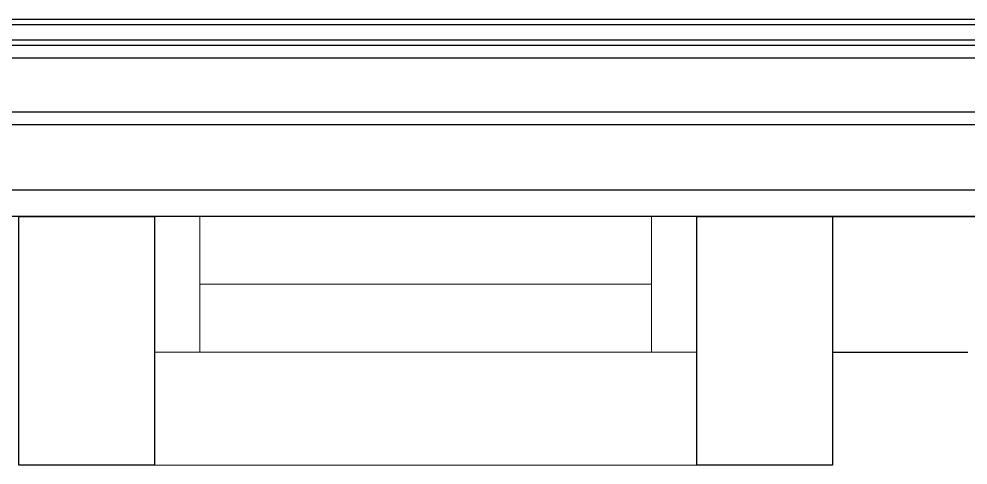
# Model space of a CAD drawing. Header units: inches. Extents: x -86208230 to 200276, y 9267 to 1246656.
# Drawn here: x 133354 to 134404, y 31773 to 32267 of the extents above; entities that cross this region are included whole.
import ezdxf

# ---------------------------------------------------------------- set-up
doc = ezdxf.new("R2010")
doc.units = ezdxf.units.IN
doc.header["$MEASUREMENT"] = 0
doc.layers.add('Edges', color=7, linetype='Continuous')
doc.layers.add('wall', color=8, linetype='Continuous', lineweight=30)
doc.layers.add('WIN', color=8, linetype='Continuous', lineweight=18)

# ---------------------------------------------------------------- blocks, each defined once
blk = doc.blocks.new('AW30')
at = {"layer": 'wall'}
for points in [[(-2473393.4, -914141.5), (-2473243.4, -914141.5), (-2473243.4, -913866.5), (-2473393.4, -913866.5)], [(-2472643.4, -914141.5), (-2472493.4, -914141.5), (-2472493.4, -913866.5), (-2472643.4, -913866.5)]]:
    blk.add_lwpolyline(points, close=True, dxfattribs=at)
at = {"layer": 'WIN', "color": 1}
for p, q in [((-2473243.4, -913866.5), (-2472643.4, -913866.5)), ((-2473193.4, -913941.5), (-2472693.4, -913941.5)), ((-2473218.4, -914016.5), (-2472643.4, -914016.5))]:
    blk.add_line(p, q, dxfattribs=at)
at = {"layer": 'WIN', "color": 2}
blk.add_line((-2473243.4, -914141.5), (-2472643.4, -914141.5), dxfattribs=at)
at = {"layer": 'WIN', "color": 1}
for points in [[(-2473243.4, -914016.5), (-2473193.4, -914016.5), (-2473193.4, -913866.5), (-2473243.4, -913866.5)], [(-2472693.4, -914016.5), (-2472643.4, -914016.5), (-2472643.4, -913866.5), (-2472693.4, -913866.5)]]:
    blk.add_lwpolyline(points, close=True, dxfattribs=at)
blk = doc.blocks.new('air con')
at = {"layer": 'Edges'}
for p, q in [((71.402, 41.898), (152.402, 41.898)), ((71.402, 41.095), (152.402, 41.095)), ((71.402, 39.122), (152.402, 39.122)), ((152.402, 38.724), (71.402, 38.724)), ((152.402, 37.092), (71.402, 37.092)), ((152.402, 36.701), (71.402, 36.701)), ((152.402, 36.542), (71.402, 36.542)), ((152.402, 36.078), (71.402, 36.078)), ((152.402, 35.914), (71.402, 35.914))]:
    blk.add_line(p, q, dxfattribs=at)
blk = doc.blocks.new('1.5HP AIR CONDITION')
at = {"xscale": 36.51607049631966, "yscale": 36.51607049631966, "zscale": 36.51607049631966}
blk.add_blockref('air con', (-4086.2, -544), dxfattribs=at)

msp = doc.modelspace()

# ---------------------------------------------------------------- linework, layer by layer
at = {"layer": 'wall'}
for p, q in [((134103.7, 32048.1), (134553.7, 32048.1)), ((134253.7, 31898.1), (134403.7, 31898.1))]:
    msp.add_line(p, q, dxfattribs=at)

# ---------------------------------------------------------------- block references
at = {"rotation": 180}
msp.add_blockref('1.5HP AIR CONDITION', (133725.4, 33034), dxfattribs=at)
at = {"layer": 'WIN', "xscale": -1}
msp.add_blockref('AW30', (-2339139.7, 945914.6), dxfattribs=at)

doc.saveas('drawing.dxf')
